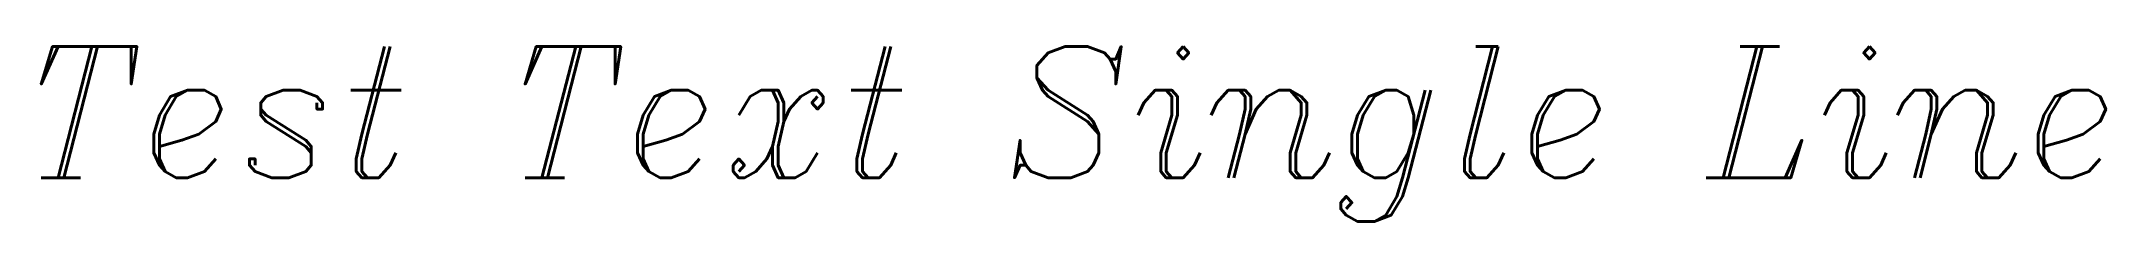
# Model space of a CAD drawing. Extents: x 5.8 to 37.2, y 13 to 15.6.
import ezdxf
from ezdxf.enums import TextEntityAlignment as Align

# ---------------------------------------------------------------- set-up
doc = ezdxf.new("R2010")
doc.units = 0
doc.header["$MEASUREMENT"] = 0
doc.layers.add('Prop Horizontal Alignment Station Label', color=2, linetype='Continuous', lineweight=40)
doc.styles.add('Style-ITALICS', font='ITALICS.shx')

msp = doc.modelspace()

# ---------------------------------------------------------------- texts
at = {"layer": 'Prop Horizontal Alignment Station Label', "style": 'Style-ITALICS'}
msp.add_text('Test Text Single Line', height=2, dxfattribs=at).set_placement((5.424584, 15.630347), align=Align.TOP_LEFT)

doc.saveas('drawing.dxf')
